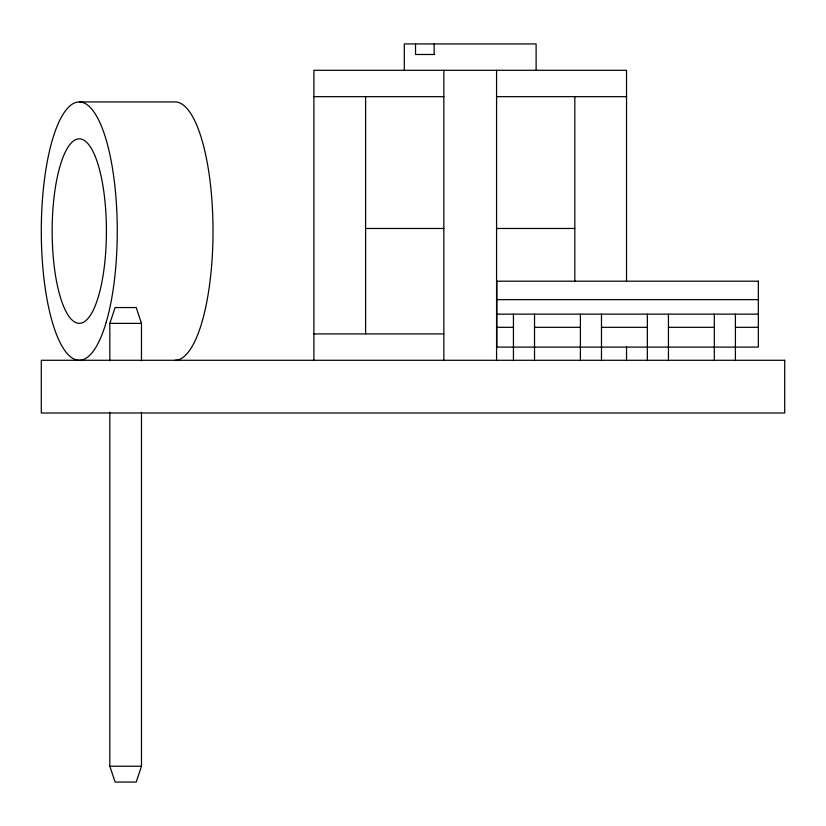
<?xml version="1.0" encoding="UTF-8"?>
<svg xmlns="http://www.w3.org/2000/svg" width="826" height="826" viewBox="0 0 826 826"><rect width="100%" height="100%" fill="white"/><g stroke="black" fill="none" stroke-linecap="round" stroke-linejoin="round"><path stroke-width="1.24" d="M109.837 360.704L109.837 323.369L115.113 307.551L136.197 307.551L141.473 323.369L141.473 360.704M141.473 412.205L141.473 766.249L136.197 782.067L115.113 782.067L109.837 766.249L109.837 412.205M434.693 54.485L415.519 54.485L415.519 43.933M313.901 96.663L443.851 96.663M496.581 96.663L626.531 96.663M79.286 101.928L175.029 101.928A129.176 37.986 -90 0 1 213.005 231.104A129.176 37.986 -90 0 1 175.029 360.281M365.598 228.472L443.851 228.472M496.581 228.472L574.824 228.472M496.829 299.642L758.34 299.642M496.829 314.148L758.34 314.148M109.837 323.369L141.473 323.369M496.829 327.323L513.442 327.323M534.525 327.323L580.399 327.323M601.483 327.323L647.357 327.323M668.44 327.323L714.314 327.323M735.408 327.323L758.34 327.323M313.901 333.91L443.851 333.91M109.837 766.249L141.473 766.249M735.408 314.148L735.408 360.281M714.314 314.148L714.314 360.281M668.44 314.148L668.44 360.281M647.357 314.148L647.357 360.281M626.531 281.046L626.531 70.303L313.901 70.303L313.901 360.281M626.531 346.466L626.531 360.281M601.483 314.148L601.483 360.281M580.399 314.148L580.399 360.281M574.824 96.663L574.824 281.191M536.115 70.303L536.115 43.933L404.306 43.933L404.306 70.303M534.525 314.148L534.525 360.281M513.442 314.148L513.442 360.281M496.581 70.303L496.581 360.281M443.851 70.303L443.851 360.281M434.156 43.933L434.156 54.485M365.598 96.663L365.598 333.91M758.34 281.191L496.829 281.191L496.829 347.096L758.34 347.096L758.34 281.191M784.7 360.281L41.3 360.281L41.3 413L784.7 413L784.7 360.281M98.47 296.348A92.264 27.134 -90 0 0 86.307 141.979A92.264 27.134 -90 0 0 53.081 254.986A92.264 27.134 -90 0 0 98.47 296.348M106.141 322.439A129.176 37.986 -90 0 0 89.115 106.337A129.176 37.986 -90 0 0 42.591 264.537A129.176 37.986 -90 0 0 106.141 322.439"/></g></svg>
